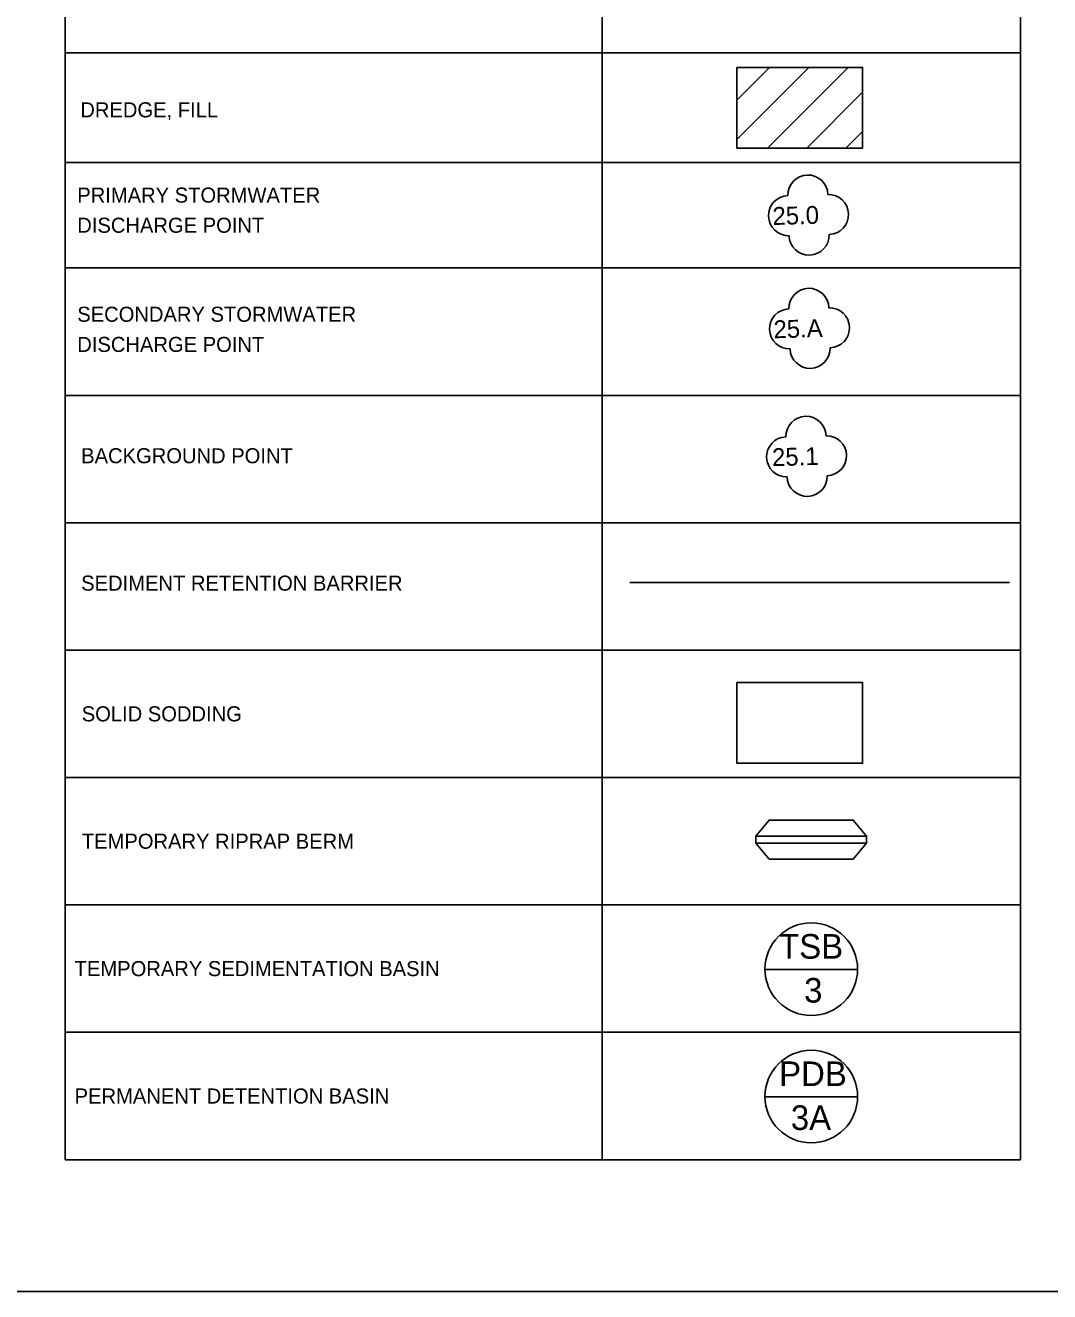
# Model space of a CAD drawing. Extents: x 0.07 to 2.77, y 0.04 to 1.79.
# Drawn here: x 1.382 to 2.075, y 0.043 to 0.9 of the extents above; entities that cross this region are included whole.
import ezdxf

# ---------------------------------------------------------------- set-up
doc = ezdxf.new("R2010")
doc.units = 0
for name, color, linetype in [('BASIN LABELS', 7, 'Continuous'), ('Default', 7, 'Continuous'), ('Level 1', 7, 'Continuous'), ('Level 10', 7, 'Continuous'), ('SB4 - FINAL', 7, 'Continuous')]:
    doc.layers.add(name, color=color, linetype=linetype)

msp = doc.modelspace()

# ---------------------------------------------------------------- linework, layer by layer
at = {"layer": 'BASIN LABELS'}
msp.add_line((1.8825, 0.26109), (1.94517, 0.26109), dxfattribs=at)
msp.add_line((1.8825, 0.26109), (1.94517, 0.26109), dxfattribs=at)
msp.add_circle((1.91383, 0.26132), 0.03133, dxfattribs=at)
msp.add_circle((1.91383, 0.26132), 0.03133, dxfattribs=at)
at = {"layer": 'Default'}
msp.add_line((1.79096, 0.52284), (2.04792, 0.52284), dxfattribs=at)
for points in [[(0.06666, 1.79019), (0.06666, 0.04314), (2.76666, 0.04314), (2.76666, 1.69019), (2.36666, 1.69019), (2.36666, 1.79019)], [(1.40897, 1.37906), (2.05538, 1.37906), (2.05538, 0.13243), (1.40897, 0.13243)], [(1.40897, 1.37906), (2.05538, 1.37906), (2.05538, 0.13243), (1.40897, 0.13243)]]:
    msp.add_lwpolyline(points, close=True, dxfattribs=at)
for points in [[(2.05538, 0.21862), (1.40897, 0.21862)], [(2.05538, 0.21862), (1.40897, 0.21862)], [(2.05538, 0.13243), (1.40897, 0.13243)], [(2.05538, 0.13243), (1.40897, 0.13243)]]:
    msp.add_lwpolyline(points, dxfattribs=at)
at = {"layer": 'Level 1'}
for p, q in [((1.86348, 0.84925), (1.88563, 0.8714)), ((1.86348, 0.8227), (1.91219, 0.8714)), ((1.86348, 0.84925), (1.88563, 0.8714)), ((1.86348, 0.8227), (1.91219, 0.8714)), ((1.86348, 0.84925), (1.88563, 0.8714)), ((1.86348, 0.8227), (1.91219, 0.8714)), ((1.86348, 0.84925), (1.88563, 0.8714)), ((1.86348, 0.8227), (1.91219, 0.8714)), ((1.88419, 0.81687), (1.93873, 0.8714)), ((1.88419, 0.81687), (1.93873, 0.8714)), ((1.88419, 0.81687), (1.93873, 0.8714)), ((1.88419, 0.81687), (1.93873, 0.8714)), ((1.91074, 0.81687), (1.9485, 0.85463)), ((1.91074, 0.81687), (1.9485, 0.85463)), ((1.91074, 0.81687), (1.9485, 0.85463)), ((1.91074, 0.81687), (1.9485, 0.85463)), ((1.93729, 0.81687), (1.9485, 0.82808)), ((1.93729, 0.81687), (1.9485, 0.82808)), ((1.93729, 0.81687), (1.9485, 0.82808)), ((1.93729, 0.81687), (1.9485, 0.82808)), ((1.89879, 0.75761), (1.89881, 0.75758)), ((1.89879, 0.75761), (1.89881, 0.75758)), ((1.89945, 0.68096), (1.89947, 0.68093)), ((1.89945, 0.68096), (1.89947, 0.68093)), ((1.89747, 0.5944), (1.89749, 0.59437)), ((1.89747, 0.5944), (1.89749, 0.59437)), ((1.87623, 0.35132), (1.95122, 0.35131)), ((1.87623, 0.35132), (1.95122, 0.35131)), ((1.87623, 0.34658), (1.95122, 0.34658)), ((1.87623, 0.34658), (1.95122, 0.34658))]:
    msp.add_line(p, q, dxfattribs=at)
for points in [[(1.86348, 0.8714), (1.9485, 0.8714), (1.9485, 0.81687), (1.86348, 0.81687)], [(1.86348, 0.8714), (1.9485, 0.8714), (1.9485, 0.81687), (1.86348, 0.81687)], [(1.86348, 0.8714), (1.9485, 0.8714), (1.9485, 0.81687), (1.86348, 0.81687)], [(1.86348, 0.8714), (1.9485, 0.8714), (1.9485, 0.81687), (1.86348, 0.81687)], [(1.86348, 0.45524), (1.9485, 0.45524), (1.9485, 0.4007), (1.86348, 0.4007)], [(1.86348, 0.45524), (1.9485, 0.45524), (1.9485, 0.4007), (1.86348, 0.4007)]]:
    msp.add_lwpolyline(points, close=True, dxfattribs=at)
msp.add_lwpolyline([(1.88527, 0.33575), (1.87623, 0.34658), (1.87623, 0.35132), (1.88527, 0.36215), (1.94218, 0.36215), (1.95122, 0.35131), (1.95122, 0.34658), (1.94218, 0.33575), (1.88527, 0.33575)], dxfattribs=at)
msp.add_lwpolyline([(1.88527, 0.33575), (1.87623, 0.34658), (1.87623, 0.35132), (1.88527, 0.36215), (1.94218, 0.36215), (1.95122, 0.35131), (1.95122, 0.34658), (1.94218, 0.33575), (1.88527, 0.33575)], dxfattribs=at)
for centre, start, end in [((1.91156, 0.78509), 1.65048, 181.53128), ((1.91156, 0.78509), 1.65048, 181.53128), ((1.89843, 0.77115), 91.65048, 271.53128), ((1.89843, 0.77115), 91.65048, 271.53128), ((1.92548, 0.77193), 271.76597, 91.64677), ((1.92548, 0.77193), 271.76597, 91.64677), ((1.91234, 0.75799), 181.76597, 1.64677), ((1.91234, 0.75799), 181.76597, 1.64677), ((1.91222, 0.70844), 1.65048, 181.53128), ((1.91222, 0.70844), 1.65048, 181.53128), ((1.89909, 0.6945), 91.65048, 271.53128), ((1.89909, 0.6945), 91.65048, 271.53128), ((1.92614, 0.69528), 271.76597, 91.64677), ((1.92614, 0.69528), 271.76597, 91.64677), ((1.913, 0.68134), 181.76597, 1.64677), ((1.913, 0.68134), 181.76597, 1.64677), ((1.91024, 0.62189), 1.65048, 181.53128), ((1.91024, 0.62189), 1.65048, 181.53128), ((1.89711, 0.60795), 91.65048, 271.53128), ((1.89711, 0.60795), 91.65048, 271.53128), ((1.92416, 0.60872), 271.76597, 91.64677), ((1.92416, 0.60872), 271.76597, 91.64677), ((1.91102, 0.59479), 181.76597, 1.64677), ((1.91102, 0.59479), 181.76597, 1.64677)]:
    msp.add_arc(centre, 0.01355, start, end, dxfattribs=at)
at = {"layer": 'Level 10'}
for p, q in [((1.77229, 0.13243), (1.77229, 1.37906)), ((1.77229, 0.13243), (1.77229, 1.37906)), ((1.40897, 0.8813), (2.05538, 0.8813)), ((1.40897, 0.8813), (2.05538, 0.8813)), ((1.40897, 0.80716), (2.05538, 0.80716)), ((1.40897, 0.80716), (2.05538, 0.80716)), ((1.40897, 0.73576), (2.05538, 0.73576)), ((1.40897, 0.73576), (2.05538, 0.73576)), ((1.40897, 0.64957), (2.05538, 0.64957)), ((1.40897, 0.64957), (2.05538, 0.64957)), ((1.40897, 0.56338), (2.05538, 0.56338)), ((1.40897, 0.56338), (2.05538, 0.56338)), ((1.40897, 0.47719), (2.05538, 0.47719)), ((1.40897, 0.47719), (2.05538, 0.47719)), ((1.40897, 0.391), (2.05538, 0.391)), ((1.40897, 0.391), (2.05538, 0.391)), ((1.40897, 0.30481), (2.05538, 0.30481)), ((1.40897, 0.30481), (2.05538, 0.30481))]:
    msp.add_line(p, q, dxfattribs=at)
at = {"layer": 'SB4 - FINAL'}
msp.add_line((1.8825, 0.1749), (1.94517, 0.1749), dxfattribs=at)
msp.add_line((1.8825, 0.1749), (1.94517, 0.1749), dxfattribs=at)
msp.add_circle((1.91383, 0.17513), 0.03133, dxfattribs=at)
msp.add_circle((1.91383, 0.17513), 0.03133, dxfattribs=at)

# ---------------------------------------------------------------- texts
at = {"layer": 'BASIN LABELS'}
for s, height, p in [('TSB', 0.016667, (1.89204, 0.26843)), ('TSB', 0.016667, (1.89204, 0.26843)), ('3', 0.01667, (1.90898, 0.23873)), ('3', 0.01667, (1.90898, 0.23873))]:
    msp.add_text(s, height=height, rotation=360, dxfattribs=at).set_placement(p)
at = {"layer": 'Level 1'}
msp.add_text('DREDGE, FILL', height=0.0102, dxfattribs=at).set_placement((1.41916, 0.83766))
msp.add_text('DREDGE, FILL', height=0.0102, dxfattribs=at).set_placement((1.41916, 0.83766))
for s, p in [('25.0', (1.88776, 0.7648)), ('25.0', (1.88776, 0.7648)), ('25.A', (1.88844, 0.68816)), ('25.A', (1.88844, 0.68816)), ('25.1', (1.88745, 0.60163)), ('25.1', (1.88745, 0.60163))]:
    msp.add_text(s, height=0.012083, rotation=1.64862, dxfattribs=at).set_placement(p)
at = {"layer": 'Level 10'}
for s, p in [('PRIMARY STORMWATER ', (1.4171, 0.77996)), ('PRIMARY STORMWATER ', (1.4171, 0.77996)), ('DISCHARGE POINT', (1.4171, 0.75956)), ('DISCHARGE POINT', (1.4171, 0.75956)), ('SECONDARY STORMWATER ', (1.4171, 0.69934)), ('SECONDARY STORMWATER ', (1.4171, 0.69934)), ('DISCHARGE POINT', (1.4171, 0.67894)), ('DISCHARGE POINT', (1.4171, 0.67894)), ('BACKGROUND POINT', (1.41974, 0.60362)), ('BACKGROUND POINT', (1.41974, 0.60362)), ('SEDIMENT RETENTION BARRIER', (1.41974, 0.51743)), ('SEDIMENT RETENTION BARRIER', (1.41974, 0.51743)), ('SOLID SODDING', (1.42012, 0.42899)), ('SOLID SODDING', (1.42012, 0.42899)), ('TEMPORARY RIPRAP BERM', (1.4202, 0.3428)), ('TEMPORARY RIPRAP BERM', (1.4202, 0.3428)), ('TEMPORARY SEDIMENTATION BASIN', (1.41531, 0.25661)), ('TEMPORARY SEDIMENTATION BASIN', (1.41531, 0.25661)), ('PERMANENT DETENTION BASIN', (1.41531, 0.17042)), ('PERMANENT DETENTION BASIN', (1.41531, 0.17042))]:
    msp.add_text(s, height=0.0102, dxfattribs=at).set_placement(p)
at = {"layer": 'SB4 - FINAL'}
for s, p in [('PDB', (1.89204, 0.18224)), ('PDB', (1.89204, 0.18224)), ('3A', (1.89999, 0.15254)), ('3A', (1.89999, 0.15254))]:
    msp.add_text(s, height=0.016667, rotation=360, dxfattribs=at).set_placement(p)

doc.saveas('drawing.dxf')
